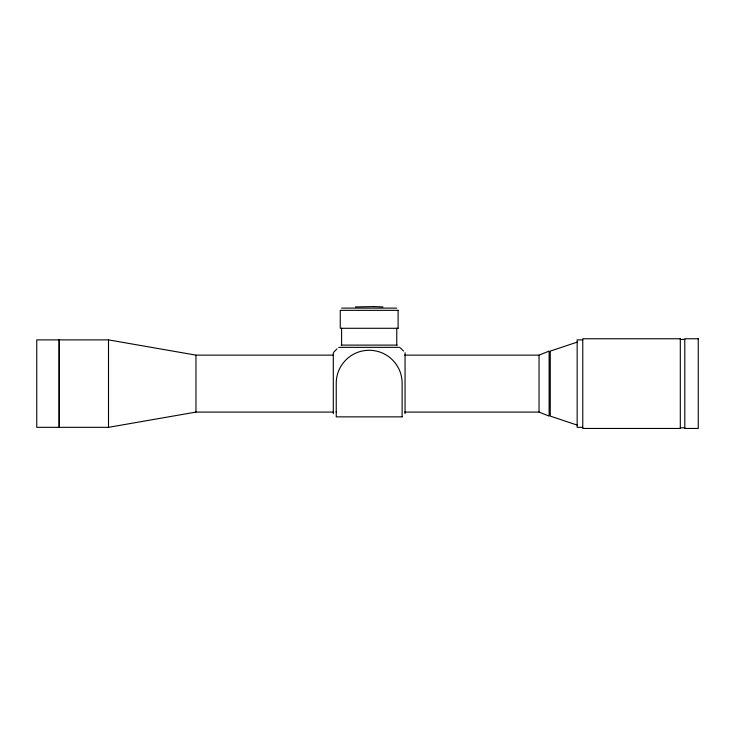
<?xml version="1.0" encoding="UTF-8"?>
<svg xmlns="http://www.w3.org/2000/svg" width="735" height="735" viewBox="0 0 735 735"><rect width="100%" height="100%" fill="white"/><g stroke="black" fill="none" stroke-linecap="round" stroke-linejoin="round"><path stroke-width="1.1" d="M402.118 416.864L336.253 416.864L336.235 383.229A33.167 33.167 0 0 1 337.071 375.861C339.469 364.964 347.839 355.666 358.404 352.083A37.264 37.264 0 0 1 361.666 351.146L364.937 350.558A33.011 33.011 0 0 1 373.435 350.558L376.697 351.146A37.264 37.264 0 0 1 379.958 352.083C390.533 355.666 398.894 364.964 401.301 375.861A33.167 33.167 0 0 1 402.137 383.229L402.128 416.846M336.226 412.087L336.235 411.628M333.855 352.083L336.942 348.904M404.792 355.134L539.04 355.134L549.128 351.1L549.128 416.111L539.04 412.087L404.792 412.087M577.159 342.133L550.258 351.1L550.258 416.111L577.159 425.096M333.653 355.134L195.96 355.134L108.504 339.882L59.287 339.882L59.287 427.338L108.504 427.338L195.96 412.087L333.653 412.087M355.382 306.936L373.748 306.587M341.6 308.112L396.762 308.112M398.094 310.354L340.268 310.354L340.259 328.288L398.094 328.288M680.307 339.441L684.799 339.441M582.772 339.882L577.159 339.882L577.159 427.338L582.772 427.338M341.141 345.11L397.222 345.11M338.706 347.352L399.656 347.352M680.307 427.788L684.799 427.788M373.775 306.587L382.981 306.936M400.327 347.903L403.506 350.99M539.04 355.152L539.04 412.078M405.058 352.736L405.058 413.722M398.113 310.354L398.113 328.288M396.762 328.288L396.762 345.11M341.6 328.288L341.6 345.11M333.304 352.736L333.304 413.722M195.96 355.152L195.96 412.078M108.504 339.882L108.504 427.338M680.307 338.762L582.772 338.762L582.772 428.459L680.307 428.459L680.307 338.762M698.25 338.762L684.799 338.762L684.799 428.459L698.25 428.459L698.25 338.762M59.057 339.882L36.75 339.882L36.75 427.338L59.057 427.338L59.057 339.882"/></g></svg>
